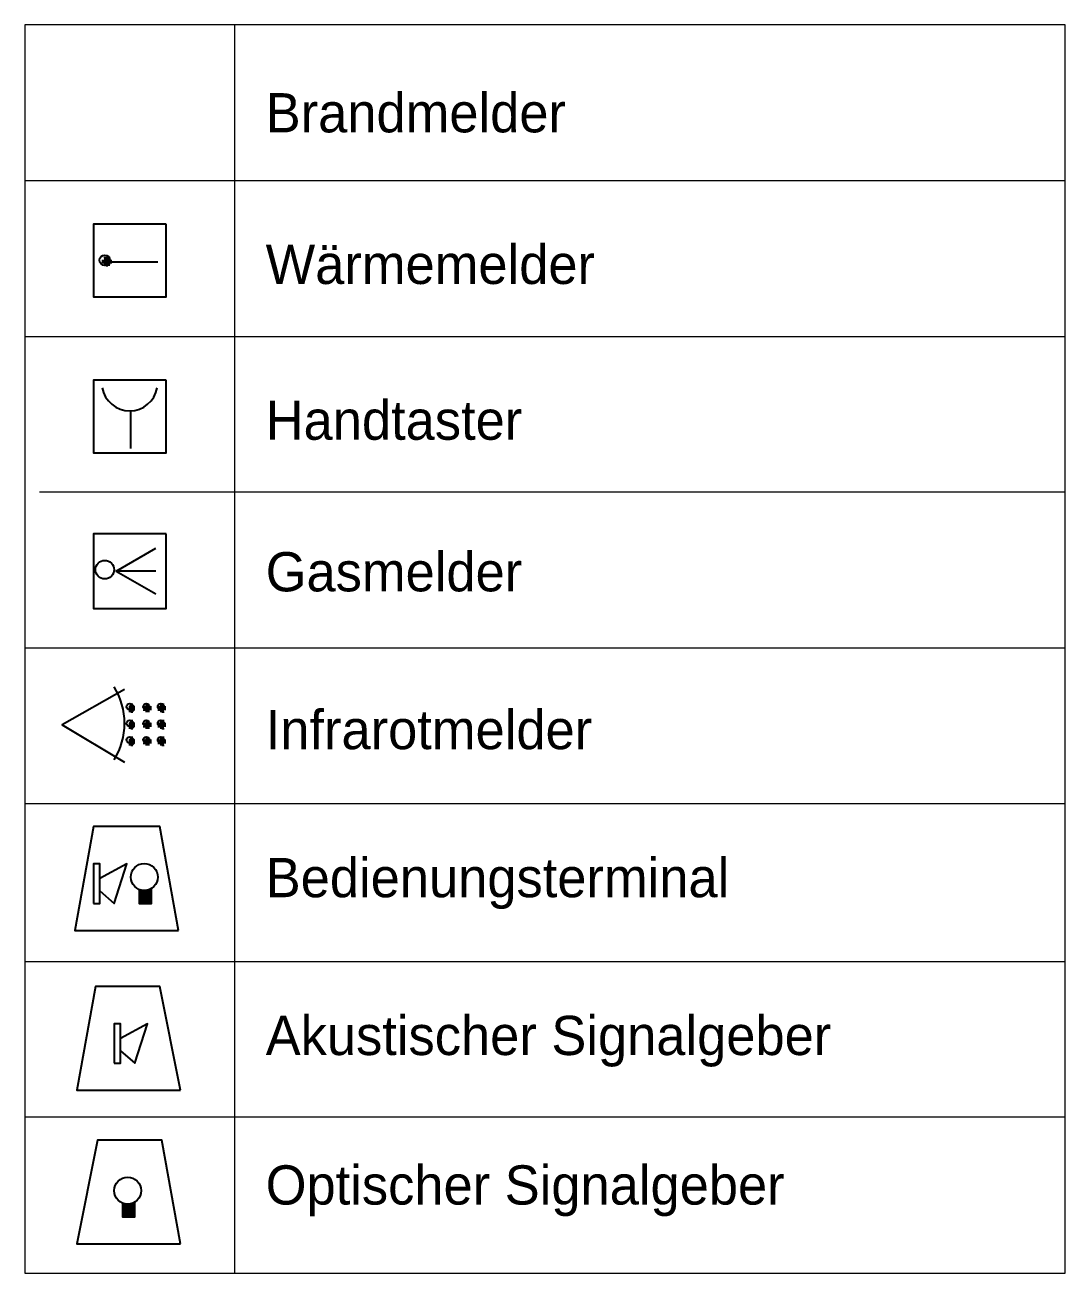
# Model space of a CAD drawing. Header units: millimetres. Extents: x 40 to 15692, y -9529 to 186.
# Drawn here: x 4017 to 5959, y -9529 to -7199 of the extents above; entities that cross this region are included whole.
import ezdxf

# ---------------------------------------------------------------- set-up
doc = ezdxf.new("R2010")
doc.units = ezdxf.units.MM
doc.layers.add('PDF2_EL_Legende', color=7, linetype='CONTINUOUS')
doc.layers.add('PDF2_Text', color=7, linetype='CONTINUOUS')
doc.styles.add('PDF ArialMT', font='PDF ArialMT')

msp = doc.modelspace()

# ---------------------------------------------------------------- linework, layer by layer
at = {"layer": 'PDF2_EL_Legende', "color": 7, "lineweight": 9}
msp.add_lwpolyline([(4017.3, -9529.1), (5959.4, -9529.1), (5959.4, -7199.3), (4017.3, -7199.3)], close=True, dxfattribs=at)
for points in [[(4408.8, -7199.3), (4408.8, -9529.1)], [(5959.4, -7490), (4017.3, -7490)], [(4017.3, -7780.8), (5959.4, -7780.8)], [(5959.4, -8071.5), (4044.4, -8071.5)], [(4017.3, -8362.3), (5959.4, -8362.3)], [(5959.4, -8653), (4017.3, -8653)], [(4017.3, -8947.6), (5959.4, -8947.6)], [(5959.4, -9238.3), (4017.3, -9238.3)]]:
    msp.add_lwpolyline(points, dxfattribs=at)
at = {"layer": 'PDF2_EL_Legende', "lineweight": 25}
for points in [[(4280.9, -7571.4), (4145.2, -7571.4), (4145.2, -7707.1), (4280.9, -7707.1)], [(4280.9, -7862.2), (4145.2, -7862.2), (4145.2, -7997.9), (4280.9, -7997.9)], [(4280.9, -8149), (4145.2, -8149), (4145.2, -8288.6), (4280.9, -8288.6)], [(4304.1, -8889.5), (4269.2, -8695.6), (4145.2, -8695.6), (4110.3, -8889.5)], [(4145.2, -8839.1), (4156.8, -8839.1), (4156.8, -8765.4), (4145.2, -8765.4)], [(4308, -9188), (4269.2, -8994.1), (4149.1, -8994.1), (4114.2, -9188)], [(4184, -9137.6), (4195.6, -9137.6), (4195.6, -9063.9), (4184, -9063.9)], [(4308, -9474.8), (4273.1, -9281), (4152.9, -9281), (4114.2, -9474.8)]]:
    msp.add_lwpolyline(points, close=True, dxfattribs=at)
at = {"layer": 'PDF2_EL_Legende', "lineweight": 0}
for points in [[(4180.1, -7641.2), (4160.7, -7641.2), (4180.1, -7641.2)], [(4180.1, -7641.2), (4160.7, -7641.2), (4180.1, -7641.2)], [(4176.2, -7633.5), (4164.6, -7633.5), (4176.2, -7633.5)], [(4172.3, -7633.5), (4168.4, -7633.5), (4172.3, -7633.5)], [(4176.2, -7645.1), (4164.6, -7645.1), (4176.2, -7645.1)], [(4172.3, -7649), (4168.4, -7649), (4172.3, -7649)], [(4172.3, -7649), (4168.4, -7649), (4172.3, -7649)], [(4215, -8474.7), (4211.1, -8474.7), (4215, -8474.7)], [(4215, -8466.9), (4215, -8466.9), (4215, -8466.9)], [(4215, -8466.9), (4215, -8466.9), (4215, -8466.9)], [(4215, -8466.9), (4215, -8466.9), (4215, -8466.9)], [(4215, -8466.9), (4215, -8466.9), (4215, -8466.9)], [(4215, -8470.8), (4215, -8466.9), (4215, -8470.8)], [(4246, -8474.7), (4238.2, -8474.7), (4246, -8474.7)], [(4246, -8478.5), (4238.2, -8478.5), (4246, -8478.5)], [(4246, -8470.8), (4242.1, -8470.8), (4246, -8470.8)], [(4246, -8466.9), (4246, -8466.9), (4246, -8466.9)], [(4246, -8466.9), (4246, -8466.9), (4246, -8466.9)], [(4246, -8466.9), (4246, -8466.9), (4246, -8466.9)], [(4246, -8466.9), (4246, -8466.9), (4246, -8466.9)], [(4273.1, -8478.5), (4265.4, -8478.5), (4273.1, -8478.5)], [(4273.1, -8470.8), (4269.2, -8470.8), (4273.1, -8470.8)], [(4273.1, -8466.9), (4273.1, -8466.9), (4273.1, -8466.9)], [(4273.1, -8466.9), (4273.1, -8466.9), (4273.1, -8466.9)], [(4215, -8482.4), (4215, -8482.4), (4215, -8482.4)], [(4215, -8482.4), (4215, -8482.4), (4215, -8482.4)], [(4215, -8482.4), (4215, -8482.4), (4215, -8482.4)], [(4215, -8482.4), (4215, -8482.4), (4215, -8482.4)], [(4215, -8482.4), (4215, -8482.4), (4215, -8482.4)], [(4215, -8497.9), (4215, -8497.9), (4215, -8497.9)], [(4215, -8497.9), (4215, -8497.9), (4215, -8497.9)], [(4215, -8497.9), (4215, -8497.9), (4215, -8497.9)], [(4215, -8497.9), (4215, -8497.9), (4215, -8497.9)], [(4215, -8501.8), (4215, -8497.9), (4215, -8501.8)], [(4246, -8501.8), (4242.1, -8501.8), (4246, -8501.8)], [(4246, -8482.4), (4246, -8482.4), (4246, -8482.4)], [(4246, -8482.4), (4246, -8482.4), (4246, -8482.4)], [(4246, -8482.4), (4246, -8482.4), (4246, -8482.4)], [(4246, -8482.4), (4246, -8482.4), (4246, -8482.4)], [(4246, -8497.9), (4246, -8497.9), (4246, -8497.9)], [(4246, -8497.9), (4246, -8497.9), (4246, -8497.9)], [(4246, -8497.9), (4246, -8497.9), (4246, -8497.9)], [(4246, -8497.9), (4246, -8497.9), (4246, -8497.9)], [(4273.1, -8501.8), (4269.2, -8501.8), (4273.1, -8501.8)], [(4273.1, -8482.4), (4273.1, -8482.4), (4273.1, -8482.4)], [(4273.1, -8482.4), (4273.1, -8482.4), (4273.1, -8482.4)], [(4273.1, -8497.9), (4273.1, -8497.9), (4273.1, -8497.9)], [(4273.1, -8497.9), (4273.1, -8497.9), (4273.1, -8497.9)], [(4215, -8505.7), (4211.1, -8505.7), (4215, -8505.7)], [(4215, -8513.4), (4215, -8513.4), (4215, -8513.4)], [(4215, -8513.4), (4215, -8513.4), (4215, -8513.4)], [(4215, -8513.4), (4215, -8513.4), (4215, -8513.4)], [(4215, -8513.4), (4215, -8513.4), (4215, -8513.4)], [(4215, -8513.4), (4215, -8513.4), (4215, -8513.4)], [(4246, -8505.7), (4238.2, -8505.7), (4246, -8505.7)], [(4246, -8509.6), (4238.2, -8509.6), (4246, -8509.6)], [(4246, -8513.4), (4246, -8513.4), (4246, -8513.4)], [(4246, -8513.4), (4246, -8513.4), (4246, -8513.4)], [(4246, -8513.4), (4246, -8513.4), (4246, -8513.4)], [(4246, -8513.4), (4246, -8513.4), (4246, -8513.4)], [(4273.1, -8509.6), (4265.4, -8509.6), (4273.1, -8509.6)], [(4273.1, -8513.4), (4273.1, -8513.4), (4273.1, -8513.4)], [(4273.1, -8513.4), (4273.1, -8513.4), (4273.1, -8513.4)], [(4215, -8536.7), (4211.1, -8536.7), (4215, -8536.7)], [(4215, -8528.9), (4215, -8528.9), (4215, -8528.9)], [(4215, -8528.9), (4215, -8528.9), (4215, -8528.9)], [(4215, -8528.9), (4215, -8528.9), (4215, -8528.9)], [(4215, -8528.9), (4215, -8528.9), (4215, -8528.9)], [(4215, -8532.8), (4215, -8528.9), (4215, -8532.8)], [(4215, -8544.4), (4215, -8544.4), (4215, -8544.4)], [(4215, -8544.4), (4215, -8544.4), (4215, -8544.4)], [(4215, -8544.4), (4215, -8544.4), (4215, -8544.4)], [(4215, -8544.4), (4215, -8544.4), (4215, -8544.4)], [(4215, -8544.4), (4215, -8544.4), (4215, -8544.4)], [(4246, -8536.7), (4238.2, -8536.7), (4246, -8536.7)], [(4246, -8540.6), (4238.2, -8540.6), (4246, -8540.6)], [(4246, -8532.8), (4242.1, -8532.8), (4246, -8532.8)], [(4246, -8528.9), (4246, -8528.9), (4246, -8528.9)], [(4246, -8528.9), (4246, -8528.9), (4246, -8528.9)], [(4246, -8528.9), (4246, -8528.9), (4246, -8528.9)], [(4246, -8528.9), (4246, -8528.9), (4246, -8528.9)], [(4246, -8544.4), (4246, -8544.4), (4246, -8544.4)], [(4246, -8544.4), (4246, -8544.4), (4246, -8544.4)], [(4246, -8544.4), (4246, -8544.4), (4246, -8544.4)], [(4246, -8544.4), (4246, -8544.4), (4246, -8544.4)], [(4273.1, -8540.6), (4265.4, -8540.6), (4273.1, -8540.6)], [(4273.1, -8532.8), (4269.2, -8532.8), (4273.1, -8532.8)], [(4273.1, -8528.9), (4273.1, -8528.9), (4273.1, -8528.9)], [(4273.1, -8528.9), (4273.1, -8528.9), (4273.1, -8528.9)], [(4273.1, -8544.4), (4273.1, -8544.4), (4273.1, -8544.4)], [(4273.1, -8544.4), (4273.1, -8544.4), (4273.1, -8544.4)], [(4253.7, -8815.8), (4246, -8815.8), (4253.7, -8815.8)], [(4222.7, -9401.2), (4215, -9401.2), (4222.7, -9401.2)]]:
    msp.add_lwpolyline(points, dxfattribs=at)
at = {"layer": 'PDF2_EL_Legende', "lineweight": 25}
for points in [[(4180.1, -7641.2), (4265.4, -7641.2)], [(4215, -7990.1), (4215, -7920.3)], [(4261.5, -8218.8), (4187.8, -8218.8), (4261.5, -8176.2)], [(4187.8, -8218.8), (4261.5, -8261.5)], [(4203.3, -8439.8), (4087, -8505.7), (4203.3, -8575.5)], [(4156.8, -8815.8), (4184, -8839.1), (4207.2, -8765.4), (4156.8, -8792.5)], [(4230.5, -8811.9), (4230.5, -8839.1), (4253.7, -8839.1), (4253.7, -8811.9)], [(4195.6, -9114.3), (4222.7, -9137.6), (4246, -9063.9), (4195.6, -9091)], [(4199.5, -9397.3), (4199.5, -9424.4), (4222.7, -9424.4), (4222.7, -9397.3)]]:
    msp.add_lwpolyline(points, dxfattribs=at)
at = {"layer": 'PDF2_EL_Legende', "lineweight": 0}
for points in [[(4218.8, -8466.9), (4215, -8466.9)], [(4277, -8466.9), (4273.1, -8466.9)], [(4218.8, -8482.4), (4215, -8482.4)], [(4218.8, -8497.9), (4215, -8497.9)], [(4277, -8482.4), (4273.1, -8482.4)], [(4277, -8497.9), (4273.1, -8497.9)], [(4218.8, -8513.4), (4215, -8513.4)], [(4277, -8513.4), (4273.1, -8513.4)], [(4218.8, -8528.9), (4215, -8528.9)], [(4218.8, -8544.4), (4215, -8544.4)], [(4277, -8528.9), (4273.1, -8528.9)], [(4277, -8544.4), (4273.1, -8544.4)]]:
    msp.add_lwpolyline(points, close=True, dxfattribs=at)
at = {"layer": 'PDF2_EL_Legende', "lineweight": 25}
for centre, radius in [((4166.3, -7638.5), 9.69), ((4166.3, -8216.1), 17.4), ((4212.9, -8472), 5.81), ((4243.9, -8472), 5.81), ((4271, -8472), 5.81), ((4212.9, -8503), 5.81), ((4243.9, -8503), 5.81), ((4271, -8503), 5.81), ((4212.9, -8534), 5.81), ((4243.9, -8534), 5.81), ((4271, -8534), 5.81), ((4240, -8789.9), 25.2), ((4209, -9375.3), 25.2)]:
    msp.add_circle(centre, radius, dxfattribs=at)
for centre, radius, start, end in [((4212.9, -7867.2), 52.3, 190.3876, 349.6124), ((4073.3, -8503), 129.9, 328.4473, 31.5527)]:
    msp.add_arc(centre, radius, start, end, dxfattribs=at)
at = {"layer": 'PDF2_EL_Legende'}
for points in [[(4164.6, -7637.3), (4180.1, -7637.3), (4160.7, -7637.3)], [(4180.1, -7637.3), (4160.7, -7637.3), (4180.1, -7641.2)], [(4160.7, -7637.3), (4180.1, -7641.2), (4160.7, -7641.2)], [(4160.7, -7641.2), (4180.1, -7641.2), (4180.1, -7641.2)], [(4180.1, -7641.2), (4180.1, -7641.2), (4160.7, -7641.2)], [(4180.1, -7641.2), (4160.7, -7641.2), (4180.1, -7645.1)], [(4160.7, -7641.2), (4180.1, -7645.1), (4160.7, -7645.1)], [(4168.4, -7633.5), (4176.2, -7633.5), (4164.6, -7633.5)], [(4164.6, -7633.5), (4176.2, -7633.5), (4176.2, -7633.5)], [(4176.2, -7633.5), (4164.6, -7633.5), (4176.2, -7637.3)], [(4164.6, -7633.5), (4176.2, -7637.3), (4164.6, -7637.3)], [(4176.2, -7637.3), (4164.6, -7637.3), (4180.1, -7637.3)], [(4168.4, -7633.5), (4172.3, -7633.5), (4172.3, -7633.5)], [(4172.3, -7633.5), (4172.3, -7633.5), (4168.4, -7633.5)], [(4168.4, -7633.5), (4172.3, -7633.5), (4172.3, -7633.5)], [(4172.3, -7633.5), (4168.4, -7633.5), (4176.2, -7633.5)], [(4180.1, -7645.1), (4160.7, -7645.1), (4176.2, -7645.1)], [(4160.7, -7645.1), (4176.2, -7645.1), (4164.6, -7645.1)], [(4164.6, -7645.1), (4176.2, -7645.1), (4176.2, -7645.1)], [(4176.2, -7645.1), (4164.6, -7645.1), (4176.2, -7649)], [(4164.6, -7645.1), (4176.2, -7649), (4164.6, -7649)], [(4176.2, -7649), (4164.6, -7649), (4172.3, -7649)], [(4164.6, -7649), (4172.3, -7649), (4168.4, -7649)], [(4168.4, -7649), (4172.3, -7649), (4172.3, -7649)], [(4172.3, -7649), (4172.3, -7649), (4168.4, -7649)], [(4215, -8466.9), (4215, -8470.8), (4211.1, -8470.8)], [(4211.1, -8470.8), (4215, -8470.8), (4215, -8470.8)], [(4215, -8470.8), (4215, -8470.8), (4211.1, -8470.8)], [(4211.1, -8470.8), (4215, -8470.8), (4215, -8470.8)], [(4215, -8470.8), (4215, -8470.8), (4211.1, -8470.8)], [(4211.1, -8470.8), (4215, -8470.8), (4215, -8470.8)], [(4215, -8470.8), (4215, -8470.8), (4211.1, -8470.8)], [(4215, -8470.8), (4211.1, -8470.8), (4215, -8474.7)], [(4211.1, -8470.8), (4215, -8474.7), (4211.1, -8474.7)], [(4211.1, -8474.7), (4215, -8474.7), (4215, -8474.7)], [(4215, -8474.7), (4215, -8474.7), (4211.1, -8474.7)], [(4211.1, -8474.7), (4215, -8474.7), (4215, -8474.7)], [(4215, -8474.7), (4215, -8474.7), (4211.1, -8474.7)], [(4211.1, -8474.7), (4215, -8474.7), (4215, -8474.7)], [(4215, -8474.7), (4211.1, -8474.7), (4215, -8478.5)], [(4211.1, -8474.7), (4215, -8478.5), (4211.1, -8478.5)], [(4211.1, -8478.5), (4215, -8478.5), (4215, -8478.5)], [(4215, -8478.5), (4215, -8478.5), (4211.1, -8478.5)], [(4211.1, -8478.5), (4215, -8478.5), (4215, -8478.5)], [(4215, -8478.5), (4215, -8478.5), (4211.1, -8478.5)], [(4215, -8478.5), (4211.1, -8478.5), (4215, -8482.4)], [(4211.1, -8478.5), (4215, -8482.4), (4211.1, -8482.4)], [(4215, -8466.9), (4218.8, -8466.9), (4218.8, -8466.9)], [(4218.8, -8466.9), (4218.8, -8466.9), (4215, -8466.9)], [(4215, -8466.9), (4218.8, -8466.9), (4218.8, -8466.9)], [(4218.8, -8466.9), (4218.8, -8466.9), (4215, -8466.9)], [(4218.8, -8466.9), (4215, -8466.9), (4222.7, -8470.8)], [(4215, -8466.9), (4222.7, -8470.8), (4215, -8470.8)], [(4215, -8470.8), (4222.7, -8470.8), (4222.7, -8470.8)], [(4222.7, -8470.8), (4222.7, -8470.8), (4215, -8470.8)], [(4215, -8470.8), (4222.7, -8470.8), (4222.7, -8470.8)], [(4222.7, -8470.8), (4222.7, -8470.8), (4215, -8470.8)], [(4215, -8470.8), (4222.7, -8470.8), (4222.7, -8470.8)], [(4222.7, -8470.8), (4222.7, -8470.8), (4215, -8470.8)], [(4222.7, -8470.8), (4215, -8470.8), (4222.7, -8474.7)], [(4215, -8470.8), (4222.7, -8474.7), (4215, -8474.7)], [(4215, -8474.7), (4222.7, -8474.7), (4222.7, -8474.7)], [(4222.7, -8474.7), (4222.7, -8474.7), (4215, -8474.7)], [(4215, -8474.7), (4222.7, -8474.7), (4222.7, -8474.7)], [(4222.7, -8474.7), (4222.7, -8474.7), (4215, -8474.7)], [(4222.7, -8474.7), (4215, -8474.7), (4222.7, -8478.5)], [(4215, -8474.7), (4222.7, -8478.5), (4215, -8478.5)], [(4215, -8478.5), (4222.7, -8478.5), (4222.7, -8478.5)], [(4222.7, -8478.5), (4222.7, -8478.5), (4215, -8478.5)], [(4215, -8478.5), (4222.7, -8478.5), (4222.7, -8478.5)], [(4222.7, -8478.5), (4222.7, -8478.5), (4215, -8478.5)], [(4215, -8478.5), (4222.7, -8478.5), (4222.7, -8478.5)], [(4222.7, -8478.5), (4222.7, -8478.5), (4215, -8478.5)], [(4222.7, -8478.5), (4215, -8478.5), (4218.8, -8482.4)], [(4215, -8478.5), (4218.8, -8482.4), (4215, -8482.4)], [(4242.1, -8470.8), (4246, -8470.8), (4238.2, -8470.8)], [(4238.2, -8470.8), (4246, -8470.8), (4246, -8470.8)], [(4246, -8470.8), (4246, -8470.8), (4238.2, -8470.8)], [(4238.2, -8470.8), (4246, -8470.8), (4246, -8470.8)], [(4246, -8470.8), (4246, -8470.8), (4238.2, -8470.8)], [(4246, -8470.8), (4238.2, -8470.8), (4246, -8474.7)], [(4238.2, -8470.8), (4246, -8474.7), (4238.2, -8474.7)], [(4238.2, -8474.7), (4246, -8474.7), (4246, -8474.7)], [(4246, -8474.7), (4246, -8474.7), (4238.2, -8474.7)], [(4238.2, -8474.7), (4246, -8474.7), (4246, -8474.7)], [(4246, -8474.7), (4246, -8474.7), (4238.2, -8474.7)], [(4238.2, -8474.7), (4246, -8474.7), (4246, -8474.7)], [(4246, -8474.7), (4238.2, -8474.7), (4246, -8478.5)], [(4238.2, -8474.7), (4246, -8478.5), (4238.2, -8478.5)], [(4238.2, -8478.5), (4246, -8478.5), (4246, -8478.5)], [(4246, -8478.5), (4246, -8478.5), (4238.2, -8478.5)], [(4238.2, -8478.5), (4246, -8478.5), (4242.1, -8478.5)], [(4246, -8466.9), (4242.1, -8466.9), (4242.1, -8466.9)], [(4242.1, -8466.9), (4246, -8466.9), (4246, -8466.9)], [(4246, -8466.9), (4246, -8466.9), (4242.1, -8466.9)], [(4246, -8466.9), (4242.1, -8466.9), (4246, -8470.8)], [(4242.1, -8466.9), (4246, -8470.8), (4242.1, -8470.8)], [(4246, -8478.5), (4242.1, -8478.5), (4246, -8482.4)], [(4242.1, -8478.5), (4246, -8482.4), (4242.1, -8482.4)], [(4246, -8466.9), (4249.9, -8466.9), (4249.9, -8466.9)], [(4249.9, -8466.9), (4249.9, -8466.9), (4246, -8466.9)], [(4249.9, -8466.9), (4246, -8466.9), (4249.9, -8470.8)], [(4246, -8466.9), (4249.9, -8470.8), (4246, -8470.8)], [(4246, -8470.8), (4249.9, -8470.8), (4249.9, -8470.8)], [(4249.9, -8470.8), (4249.9, -8470.8), (4246, -8470.8)], [(4246, -8470.8), (4249.9, -8470.8), (4249.9, -8470.8)], [(4249.9, -8470.8), (4249.9, -8470.8), (4246, -8470.8)], [(4253.7, -8470.8), (4253.7, -8470.8), (4246, -8470.8)], [(4253.7, -8470.8), (4246, -8470.8), (4249.9, -8470.8)], [(4253.7, -8470.8), (4246, -8470.8), (4253.7, -8474.7)], [(4246, -8470.8), (4253.7, -8474.7), (4246, -8474.7)], [(4246, -8474.7), (4253.7, -8474.7), (4253.7, -8474.7)], [(4253.7, -8474.7), (4253.7, -8474.7), (4246, -8474.7)], [(4246, -8474.7), (4253.7, -8474.7), (4253.7, -8474.7)], [(4253.7, -8474.7), (4253.7, -8474.7), (4246, -8474.7)], [(4253.7, -8474.7), (4246, -8474.7), (4253.7, -8478.5)], [(4246, -8474.7), (4253.7, -8478.5), (4246, -8478.5)], [(4249.9, -8478.5), (4249.9, -8478.5), (4246, -8478.5)], [(4249.9, -8478.5), (4246, -8478.5), (4253.7, -8478.5)], [(4246, -8478.5), (4249.9, -8478.5), (4249.9, -8478.5)], [(4249.9, -8478.5), (4249.9, -8478.5), (4246, -8478.5)], [(4246, -8478.5), (4249.9, -8478.5), (4249.9, -8478.5)], [(4249.9, -8478.5), (4249.9, -8478.5), (4246, -8478.5)], [(4249.9, -8478.5), (4246, -8478.5), (4249.9, -8482.4)], [(4246, -8478.5), (4249.9, -8482.4), (4246, -8482.4)], [(4269.2, -8470.8), (4273.1, -8470.8), (4265.4, -8470.8)], [(4273.1, -8470.8), (4265.4, -8470.8), (4273.1, -8474.7)], [(4265.4, -8470.8), (4273.1, -8474.7), (4265.4, -8474.7)], [(4265.4, -8474.7), (4273.1, -8474.7), (4273.1, -8474.7)], [(4273.1, -8474.7), (4273.1, -8474.7), (4265.4, -8474.7)], [(4265.4, -8474.7), (4273.1, -8474.7), (4273.1, -8474.7)], [(4273.1, -8474.7), (4273.1, -8474.7), (4265.4, -8474.7)], [(4273.1, -8474.7), (4265.4, -8474.7), (4273.1, -8478.5)], [(4265.4, -8474.7), (4273.1, -8478.5), (4265.4, -8478.5)], [(4265.4, -8478.5), (4273.1, -8478.5), (4269.2, -8478.5)], [(4273.1, -8466.9), (4269.2, -8466.9), (4269.2, -8466.9)], [(4273.1, -8466.9), (4269.2, -8466.9), (4273.1, -8470.8)], [(4269.2, -8466.9), (4273.1, -8470.8), (4269.2, -8470.8)], [(4269.2, -8470.8), (4273.1, -8470.8), (4273.1, -8470.8)], [(4273.1, -8470.8), (4273.1, -8470.8), (4269.2, -8470.8)], [(4269.2, -8470.8), (4273.1, -8470.8), (4273.1, -8470.8)], [(4273.1, -8470.8), (4273.1, -8470.8), (4269.2, -8470.8)], [(4269.2, -8478.5), (4273.1, -8478.5), (4273.1, -8478.5)], [(4273.1, -8478.5), (4273.1, -8478.5), (4269.2, -8478.5)], [(4269.2, -8478.5), (4273.1, -8478.5), (4273.1, -8478.5)], [(4273.1, -8478.5), (4273.1, -8478.5), (4269.2, -8478.5)], [(4273.1, -8478.5), (4269.2, -8478.5), (4273.1, -8482.4)], [(4269.2, -8478.5), (4273.1, -8482.4), (4269.2, -8482.4)], [(4273.1, -8466.9), (4277, -8466.9), (4277, -8466.9)], [(4277, -8466.9), (4277, -8466.9), (4273.1, -8466.9)], [(4273.1, -8466.9), (4277, -8466.9), (4277, -8466.9)], [(4277, -8466.9), (4277, -8466.9), (4273.1, -8466.9)], [(4277, -8466.9), (4273.1, -8466.9), (4277, -8470.8)], [(4273.1, -8466.9), (4277, -8470.8), (4273.1, -8470.8)], [(4280.9, -8470.8), (4280.9, -8470.8), (4273.1, -8470.8)], [(4280.9, -8470.8), (4273.1, -8470.8), (4277, -8470.8)], [(4273.1, -8470.8), (4280.9, -8470.8), (4280.9, -8470.8)], [(4280.9, -8470.8), (4280.9, -8470.8), (4273.1, -8470.8)], [(4273.1, -8470.8), (4280.9, -8470.8), (4280.9, -8470.8)], [(4280.9, -8470.8), (4280.9, -8470.8), (4273.1, -8470.8)], [(4280.9, -8470.8), (4273.1, -8470.8), (4280.9, -8474.7)], [(4273.1, -8470.8), (4280.9, -8474.7), (4273.1, -8474.7)], [(4273.1, -8474.7), (4280.9, -8474.7), (4280.9, -8474.7)], [(4280.9, -8474.7), (4280.9, -8474.7), (4273.1, -8474.7)], [(4273.1, -8474.7), (4280.9, -8474.7), (4280.9, -8474.7)], [(4280.9, -8474.7), (4280.9, -8474.7), (4273.1, -8474.7)], [(4280.9, -8474.7), (4273.1, -8474.7), (4280.9, -8478.5)], [(4273.1, -8474.7), (4280.9, -8478.5), (4273.1, -8478.5)], [(4273.1, -8478.5), (4280.9, -8478.5), (4280.9, -8478.5)], [(4280.9, -8478.5), (4280.9, -8478.5), (4273.1, -8478.5)], [(4273.1, -8478.5), (4280.9, -8478.5), (4280.9, -8478.5)], [(4280.9, -8478.5), (4280.9, -8478.5), (4273.1, -8478.5)], [(4277, -8478.5), (4277, -8478.5), (4273.1, -8478.5)], [(4277, -8478.5), (4273.1, -8478.5), (4280.9, -8478.5)], [(4277, -8478.5), (4273.1, -8478.5), (4277, -8482.4)], [(4273.1, -8478.5), (4277, -8482.4), (4273.1, -8482.4)], [(4211.1, -8482.4), (4215, -8482.4), (4215, -8482.4)], [(4215, -8482.4), (4215, -8482.4), (4211.1, -8482.4)], [(4215, -8497.9), (4215, -8501.8), (4211.1, -8501.8)], [(4211.1, -8501.8), (4215, -8501.8), (4215, -8501.8)], [(4215, -8501.8), (4215, -8501.8), (4211.1, -8501.8)], [(4211.1, -8501.8), (4215, -8501.8), (4215, -8501.8)], [(4215, -8501.8), (4215, -8501.8), (4211.1, -8501.8)], [(4211.1, -8501.8), (4215, -8501.8), (4215, -8501.8)], [(4215, -8501.8), (4215, -8501.8), (4211.1, -8501.8)], [(4215, -8501.8), (4211.1, -8501.8), (4215, -8505.7)], [(4211.1, -8501.8), (4215, -8505.7), (4211.1, -8505.7)], [(4215, -8482.4), (4218.8, -8482.4), (4218.8, -8482.4)], [(4218.8, -8482.4), (4218.8, -8482.4), (4215, -8482.4)], [(4215, -8482.4), (4218.8, -8482.4), (4218.8, -8482.4)], [(4218.8, -8482.4), (4218.8, -8482.4), (4215, -8482.4)], [(4215, -8497.9), (4218.8, -8497.9), (4218.8, -8497.9)], [(4218.8, -8497.9), (4218.8, -8497.9), (4215, -8497.9)], [(4215, -8497.9), (4218.8, -8497.9), (4218.8, -8497.9)], [(4218.8, -8497.9), (4218.8, -8497.9), (4215, -8497.9)], [(4218.8, -8497.9), (4215, -8497.9), (4222.7, -8501.8)], [(4215, -8497.9), (4222.7, -8501.8), (4215, -8501.8)], [(4215, -8501.8), (4222.7, -8501.8), (4222.7, -8501.8)], [(4222.7, -8501.8), (4222.7, -8501.8), (4215, -8501.8)], [(4215, -8501.8), (4222.7, -8501.8), (4222.7, -8501.8)], [(4222.7, -8501.8), (4222.7, -8501.8), (4215, -8501.8)], [(4215, -8501.8), (4222.7, -8501.8), (4222.7, -8501.8)], [(4222.7, -8501.8), (4222.7, -8501.8), (4215, -8501.8)], [(4222.7, -8501.8), (4215, -8501.8), (4222.7, -8505.7)], [(4215, -8501.8), (4222.7, -8505.7), (4215, -8505.7)], [(4242.1, -8501.8), (4246, -8501.8), (4238.2, -8501.8)], [(4238.2, -8501.8), (4246, -8501.8), (4246, -8501.8)], [(4246, -8501.8), (4246, -8501.8), (4238.2, -8501.8)], [(4238.2, -8501.8), (4246, -8501.8), (4246, -8501.8)], [(4246, -8501.8), (4246, -8501.8), (4238.2, -8501.8)], [(4246, -8501.8), (4238.2, -8501.8), (4246, -8505.7)], [(4238.2, -8501.8), (4246, -8505.7), (4238.2, -8505.7)], [(4242.1, -8482.4), (4246, -8482.4), (4246, -8482.4)], [(4246, -8482.4), (4246, -8482.4), (4242.1, -8482.4)], [(4242.1, -8482.4), (4246, -8482.4), (4246, -8482.4)], [(4246, -8482.4), (4246, -8482.4), (4242.1, -8482.4)], [(4242.1, -8482.4), (4246, -8482.4), (4246, -8482.4)], [(4246, -8482.4), (4246, -8482.4), (4242.1, -8482.4)], [(4246, -8497.9), (4242.1, -8497.9), (4242.1, -8497.9)], [(4242.1, -8497.9), (4246, -8497.9), (4246, -8497.9)], [(4246, -8497.9), (4246, -8497.9), (4242.1, -8497.9)], [(4246, -8497.9), (4242.1, -8497.9), (4246, -8501.8)], [(4242.1, -8497.9), (4246, -8501.8), (4242.1, -8501.8)], [(4246, -8482.4), (4249.9, -8482.4), (4249.9, -8482.4)], [(4246, -8497.9), (4249.9, -8497.9), (4249.9, -8497.9)], [(4249.9, -8497.9), (4249.9, -8497.9), (4246, -8497.9)], [(4249.9, -8497.9), (4246, -8497.9), (4249.9, -8501.8)], [(4246, -8497.9), (4249.9, -8501.8), (4246, -8501.8)], [(4246, -8501.8), (4249.9, -8501.8), (4249.9, -8501.8)], [(4249.9, -8501.8), (4249.9, -8501.8), (4246, -8501.8)], [(4246, -8501.8), (4249.9, -8501.8), (4249.9, -8501.8)], [(4249.9, -8501.8), (4249.9, -8501.8), (4246, -8501.8)], [(4253.7, -8501.8), (4253.7, -8501.8), (4246, -8501.8)], [(4253.7, -8501.8), (4246, -8501.8), (4249.9, -8501.8)], [(4253.7, -8501.8), (4246, -8501.8), (4253.7, -8505.7)], [(4246, -8501.8), (4253.7, -8505.7), (4246, -8505.7)], [(4269.2, -8501.8), (4273.1, -8501.8), (4265.4, -8501.8)], [(4273.1, -8501.8), (4265.4, -8501.8), (4273.1, -8505.7)], [(4265.4, -8501.8), (4273.1, -8505.7), (4265.4, -8505.7)], [(4269.2, -8482.4), (4273.1, -8482.4), (4273.1, -8482.4)], [(4273.1, -8482.4), (4273.1, -8482.4), (4269.2, -8482.4)], [(4273.1, -8497.9), (4269.2, -8497.9), (4269.2, -8497.9)], [(4273.1, -8497.9), (4269.2, -8497.9), (4273.1, -8501.8)], [(4269.2, -8497.9), (4273.1, -8501.8), (4269.2, -8501.8)], [(4269.2, -8501.8), (4273.1, -8501.8), (4273.1, -8501.8)], [(4273.1, -8501.8), (4273.1, -8501.8), (4269.2, -8501.8)], [(4269.2, -8501.8), (4273.1, -8501.8), (4273.1, -8501.8)], [(4273.1, -8501.8), (4273.1, -8501.8), (4269.2, -8501.8)], [(4273.1, -8482.4), (4277, -8482.4), (4277, -8482.4)], [(4277, -8482.4), (4277, -8482.4), (4273.1, -8482.4)], [(4273.1, -8482.4), (4277, -8482.4), (4277, -8482.4)], [(4277, -8482.4), (4277, -8482.4), (4273.1, -8482.4)], [(4273.1, -8497.9), (4277, -8497.9), (4277, -8497.9)], [(4277, -8497.9), (4277, -8497.9), (4273.1, -8497.9)], [(4273.1, -8497.9), (4277, -8497.9), (4277, -8497.9)], [(4277, -8497.9), (4277, -8497.9), (4273.1, -8497.9)], [(4277, -8497.9), (4273.1, -8497.9), (4277, -8501.8)], [(4273.1, -8497.9), (4277, -8501.8), (4273.1, -8501.8)], [(4280.9, -8501.8), (4280.9, -8501.8), (4273.1, -8501.8)], [(4280.9, -8501.8), (4273.1, -8501.8), (4277, -8501.8)], [(4273.1, -8501.8), (4280.9, -8501.8), (4280.9, -8501.8)], [(4280.9, -8501.8), (4280.9, -8501.8), (4273.1, -8501.8)], [(4273.1, -8501.8), (4280.9, -8501.8), (4280.9, -8501.8)], [(4280.9, -8501.8), (4280.9, -8501.8), (4273.1, -8501.8)], [(4280.9, -8501.8), (4273.1, -8501.8), (4280.9, -8505.7)], [(4273.1, -8501.8), (4280.9, -8505.7), (4273.1, -8505.7)], [(4211.1, -8505.7), (4215, -8505.7), (4215, -8505.7)], [(4215, -8505.7), (4215, -8505.7), (4211.1, -8505.7)], [(4211.1, -8505.7), (4215, -8505.7), (4215, -8505.7)], [(4215, -8505.7), (4215, -8505.7), (4211.1, -8505.7)], [(4211.1, -8505.7), (4215, -8505.7), (4215, -8505.7)], [(4215, -8505.7), (4211.1, -8505.7), (4215, -8509.6)], [(4211.1, -8505.7), (4215, -8509.6), (4211.1, -8509.6)], [(4211.1, -8509.6), (4215, -8509.6), (4215, -8509.6)], [(4215, -8509.6), (4215, -8509.6), (4211.1, -8509.6)], [(4211.1, -8509.6), (4215, -8509.6), (4215, -8509.6)], [(4215, -8509.6), (4215, -8509.6), (4211.1, -8509.6)], [(4215, -8509.6), (4211.1, -8509.6), (4215, -8513.4)], [(4211.1, -8509.6), (4215, -8513.4), (4211.1, -8513.4)], [(4211.1, -8513.4), (4215, -8513.4), (4215, -8513.4)], [(4215, -8513.4), (4215, -8513.4), (4211.1, -8513.4)], [(4215, -8505.7), (4222.7, -8505.7), (4222.7, -8505.7)], [(4222.7, -8505.7), (4222.7, -8505.7), (4215, -8505.7)], [(4215, -8505.7), (4222.7, -8505.7), (4222.7, -8505.7)], [(4222.7, -8505.7), (4222.7, -8505.7), (4215, -8505.7)], [(4222.7, -8505.7), (4215, -8505.7), (4222.7, -8509.6)], [(4215, -8505.7), (4222.7, -8509.6), (4215, -8509.6)], [(4215, -8509.6), (4222.7, -8509.6), (4222.7, -8509.6)], [(4222.7, -8509.6), (4222.7, -8509.6), (4215, -8509.6)], [(4215, -8509.6), (4222.7, -8509.6), (4222.7, -8509.6)], [(4222.7, -8509.6), (4222.7, -8509.6), (4215, -8509.6)], [(4215, -8509.6), (4222.7, -8509.6), (4222.7, -8509.6)], [(4222.7, -8509.6), (4222.7, -8509.6), (4215, -8509.6)], [(4222.7, -8509.6), (4215, -8509.6), (4218.8, -8513.4)], [(4215, -8509.6), (4218.8, -8513.4), (4215, -8513.4)], [(4215, -8513.4), (4218.8, -8513.4), (4218.8, -8513.4)], [(4218.8, -8513.4), (4218.8, -8513.4), (4215, -8513.4)], [(4215, -8513.4), (4218.8, -8513.4), (4218.8, -8513.4)], [(4218.8, -8513.4), (4218.8, -8513.4), (4215, -8513.4)], [(4238.2, -8505.7), (4246, -8505.7), (4246, -8505.7)], [(4246, -8505.7), (4246, -8505.7), (4238.2, -8505.7)], [(4238.2, -8505.7), (4246, -8505.7), (4246, -8505.7)], [(4246, -8505.7), (4246, -8505.7), (4238.2, -8505.7)], [(4238.2, -8505.7), (4246, -8505.7), (4246, -8505.7)], [(4246, -8505.7), (4238.2, -8505.7), (4246, -8509.6)], [(4238.2, -8505.7), (4246, -8509.6), (4238.2, -8509.6)], [(4238.2, -8509.6), (4246, -8509.6), (4246, -8509.6)], [(4246, -8509.6), (4246, -8509.6), (4238.2, -8509.6)], [(4238.2, -8509.6), (4246, -8509.6), (4242.1, -8509.6)], [(4246, -8509.6), (4242.1, -8509.6), (4246, -8513.4)], [(4242.1, -8509.6), (4246, -8513.4), (4242.1, -8513.4)], [(4242.1, -8513.4), (4246, -8513.4), (4246, -8513.4)], [(4246, -8513.4), (4246, -8513.4), (4242.1, -8513.4)], [(4242.1, -8513.4), (4246, -8513.4), (4246, -8513.4)], [(4246, -8513.4), (4246, -8513.4), (4242.1, -8513.4)], [(4242.1, -8513.4), (4246, -8513.4), (4246, -8513.4)], [(4246, -8513.4), (4246, -8513.4), (4242.1, -8513.4)], [(4246, -8505.7), (4253.7, -8505.7), (4253.7, -8505.7)], [(4253.7, -8505.7), (4253.7, -8505.7), (4246, -8505.7)], [(4246, -8505.7), (4253.7, -8505.7), (4253.7, -8505.7)], [(4253.7, -8505.7), (4253.7, -8505.7), (4246, -8505.7)], [(4253.7, -8505.7), (4246, -8505.7), (4253.7, -8509.6)], [(4246, -8505.7), (4253.7, -8509.6), (4246, -8509.6)], [(4249.9, -8509.6), (4249.9, -8509.6), (4246, -8509.6)], [(4249.9, -8509.6), (4246, -8509.6), (4253.7, -8509.6)], [(4246, -8509.6), (4249.9, -8509.6), (4249.9, -8509.6)], [(4249.9, -8509.6), (4249.9, -8509.6), (4246, -8509.6)], [(4246, -8509.6), (4249.9, -8509.6), (4249.9, -8509.6)], [(4249.9, -8509.6), (4249.9, -8509.6), (4246, -8509.6)], [(4249.9, -8509.6), (4246, -8509.6), (4249.9, -8513.4)], [(4246, -8509.6), (4249.9, -8513.4), (4246, -8513.4)], [(4246, -8513.4), (4249.9, -8513.4), (4249.9, -8513.4)], [(4265.4, -8505.7), (4273.1, -8505.7), (4273.1, -8505.7)], [(4273.1, -8505.7), (4273.1, -8505.7), (4265.4, -8505.7)], [(4265.4, -8505.7), (4273.1, -8505.7), (4273.1, -8505.7)], [(4273.1, -8505.7), (4273.1, -8505.7), (4265.4, -8505.7)], [(4273.1, -8505.7), (4265.4, -8505.7), (4273.1, -8509.6)], [(4265.4, -8505.7), (4273.1, -8509.6), (4265.4, -8509.6)], [(4265.4, -8509.6), (4273.1, -8509.6), (4269.2, -8509.6)], [(4269.2, -8509.6), (4273.1, -8509.6), (4273.1, -8509.6)], [(4273.1, -8509.6), (4273.1, -8509.6), (4269.2, -8509.6)], [(4269.2, -8509.6), (4273.1, -8509.6), (4273.1, -8509.6)], [(4273.1, -8509.6), (4273.1, -8509.6), (4269.2, -8509.6)], [(4273.1, -8509.6), (4269.2, -8509.6), (4273.1, -8513.4)], [(4269.2, -8509.6), (4273.1, -8513.4), (4269.2, -8513.4)], [(4269.2, -8513.4), (4273.1, -8513.4), (4273.1, -8513.4)], [(4273.1, -8513.4), (4273.1, -8513.4), (4269.2, -8513.4)], [(4273.1, -8505.7), (4280.9, -8505.7), (4280.9, -8505.7)], [(4280.9, -8505.7), (4280.9, -8505.7), (4273.1, -8505.7)], [(4273.1, -8505.7), (4280.9, -8505.7), (4280.9, -8505.7)], [(4280.9, -8505.7), (4280.9, -8505.7), (4273.1, -8505.7)], [(4280.9, -8505.7), (4273.1, -8505.7), (4280.9, -8509.6)], [(4273.1, -8505.7), (4280.9, -8509.6), (4273.1, -8509.6)], [(4273.1, -8509.6), (4280.9, -8509.6), (4280.9, -8509.6)], [(4280.9, -8509.6), (4280.9, -8509.6), (4273.1, -8509.6)], [(4273.1, -8509.6), (4280.9, -8509.6), (4280.9, -8509.6)], [(4280.9, -8509.6), (4280.9, -8509.6), (4273.1, -8509.6)], [(4277, -8509.6), (4277, -8509.6), (4273.1, -8509.6)], [(4277, -8509.6), (4273.1, -8509.6), (4280.9, -8509.6)], [(4277, -8509.6), (4273.1, -8509.6), (4277, -8513.4)], [(4273.1, -8509.6), (4277, -8513.4), (4273.1, -8513.4)], [(4273.1, -8513.4), (4277, -8513.4), (4277, -8513.4)], [(4277, -8513.4), (4277, -8513.4), (4273.1, -8513.4)], [(4273.1, -8513.4), (4277, -8513.4), (4277, -8513.4)], [(4277, -8513.4), (4277, -8513.4), (4273.1, -8513.4)], [(4215, -8528.9), (4215, -8532.8), (4211.1, -8532.8)], [(4211.1, -8532.8), (4215, -8532.8), (4215, -8532.8)], [(4215, -8532.8), (4215, -8532.8), (4211.1, -8532.8)], [(4211.1, -8532.8), (4215, -8532.8), (4215, -8532.8)], [(4215, -8532.8), (4215, -8532.8), (4211.1, -8532.8)], [(4211.1, -8532.8), (4215, -8532.8), (4215, -8532.8)], [(4215, -8532.8), (4215, -8532.8), (4211.1, -8532.8)], [(4215, -8532.8), (4211.1, -8532.8), (4215, -8536.7)], [(4211.1, -8532.8), (4215, -8536.7), (4211.1, -8536.7)], [(4211.1, -8536.7), (4215, -8536.7), (4215, -8536.7)], [(4215, -8536.7), (4215, -8536.7), (4211.1, -8536.7)], [(4211.1, -8536.7), (4215, -8536.7), (4215, -8536.7)], [(4215, -8536.7), (4215, -8536.7), (4211.1, -8536.7)], [(4211.1, -8536.7), (4215, -8536.7), (4215, -8536.7)], [(4215, -8536.7), (4211.1, -8536.7), (4215, -8540.6)], [(4211.1, -8536.7), (4215, -8540.6), (4211.1, -8540.6)], [(4211.1, -8540.6), (4215, -8540.6), (4215, -8540.6)], [(4215, -8540.6), (4215, -8540.6), (4211.1, -8540.6)], [(4211.1, -8540.6), (4215, -8540.6), (4215, -8540.6)], [(4215, -8540.6), (4215, -8540.6), (4211.1, -8540.6)], [(4215, -8540.6), (4211.1, -8540.6), (4215, -8544.4)], [(4211.1, -8540.6), (4215, -8544.4), (4211.1, -8544.4)], [(4211.1, -8544.4), (4215, -8544.4), (4215, -8544.4)], [(4215, -8544.4), (4215, -8544.4), (4211.1, -8544.4)], [(4215, -8528.9), (4218.8, -8528.9), (4218.8, -8528.9)], [(4218.8, -8528.9), (4218.8, -8528.9), (4215, -8528.9)], [(4215, -8528.9), (4218.8, -8528.9), (4218.8, -8528.9)], [(4218.8, -8528.9), (4218.8, -8528.9), (4215, -8528.9)], [(4218.8, -8528.9), (4215, -8528.9), (4222.7, -8532.8)], [(4215, -8528.9), (4222.7, -8532.8), (4215, -8532.8)], [(4215, -8532.8), (4222.7, -8532.8), (4222.7, -8532.8)], [(4222.7, -8532.8), (4222.7, -8532.8), (4215, -8532.8)], [(4215, -8532.8), (4222.7, -8532.8), (4222.7, -8532.8)], [(4222.7, -8532.8), (4222.7, -8532.8), (4215, -8532.8)], [(4215, -8532.8), (4222.7, -8532.8), (4222.7, -8532.8)], [(4222.7, -8532.8), (4222.7, -8532.8), (4215, -8532.8)], [(4222.7, -8532.8), (4215, -8532.8), (4222.7, -8536.7)], [(4215, -8532.8), (4222.7, -8536.7), (4215, -8536.7)], [(4215, -8536.7), (4222.7, -8536.7), (4222.7, -8536.7)], [(4222.7, -8536.7), (4222.7, -8536.7), (4215, -8536.7)], [(4215, -8536.7), (4222.7, -8536.7), (4222.7, -8536.7)], [(4222.7, -8536.7), (4222.7, -8536.7), (4215, -8536.7)], [(4222.7, -8536.7), (4215, -8536.7), (4222.7, -8540.6)], [(4215, -8536.7), (4222.7, -8540.6), (4215, -8540.6)], [(4215, -8540.6), (4222.7, -8540.6), (4222.7, -8540.6)], [(4222.7, -8540.6), (4222.7, -8540.6), (4215, -8540.6)], [(4215, -8540.6), (4222.7, -8540.6), (4222.7, -8540.6)], [(4222.7, -8540.6), (4222.7, -8540.6), (4215, -8540.6)], [(4215, -8540.6), (4222.7, -8540.6), (4222.7, -8540.6)], [(4222.7, -8540.6), (4222.7, -8540.6), (4215, -8540.6)], [(4222.7, -8540.6), (4215, -8540.6), (4218.8, -8544.4)], [(4215, -8540.6), (4218.8, -8544.4), (4215, -8544.4)], [(4215, -8544.4), (4218.8, -8544.4), (4218.8, -8544.4)], [(4218.8, -8544.4), (4218.8, -8544.4), (4215, -8544.4)], [(4215, -8544.4), (4218.8, -8544.4), (4218.8, -8544.4)], [(4218.8, -8544.4), (4218.8, -8544.4), (4215, -8544.4)], [(4242.1, -8532.8), (4246, -8532.8), (4238.2, -8532.8)], [(4238.2, -8532.8), (4246, -8532.8), (4246, -8532.8)], [(4246, -8532.8), (4246, -8532.8), (4238.2, -8532.8)], [(4238.2, -8532.8), (4246, -8532.8), (4246, -8532.8)], [(4246, -8532.8), (4246, -8532.8), (4238.2, -8532.8)], [(4246, -8532.8), (4238.2, -8532.8), (4246, -8536.7)], [(4238.2, -8532.8), (4246, -8536.7), (4238.2, -8536.7)], [(4238.2, -8536.7), (4246, -8536.7), (4246, -8536.7)], [(4246, -8536.7), (4246, -8536.7), (4238.2, -8536.7)], [(4238.2, -8536.7), (4246, -8536.7), (4246, -8536.7)], [(4246, -8536.7), (4246, -8536.7), (4238.2, -8536.7)], [(4238.2, -8536.7), (4246, -8536.7), (4246, -8536.7)], [(4246, -8536.7), (4238.2, -8536.7), (4246, -8540.6)], [(4238.2, -8536.7), (4246, -8540.6), (4238.2, -8540.6)], [(4238.2, -8540.6), (4246, -8540.6), (4246, -8540.6)], [(4246, -8540.6), (4246, -8540.6), (4238.2, -8540.6)], [(4238.2, -8540.6), (4246, -8540.6), (4242.1, -8540.6)], [(4246, -8528.9), (4242.1, -8528.9), (4242.1, -8528.9)], [(4242.1, -8528.9), (4246, -8528.9), (4246, -8528.9)], [(4246, -8528.9), (4246, -8528.9), (4242.1, -8528.9)], [(4246, -8528.9), (4242.1, -8528.9), (4246, -8532.8)], [(4242.1, -8528.9), (4246, -8532.8), (4242.1, -8532.8)], [(4246, -8540.6), (4242.1, -8540.6), (4246, -8544.4)], [(4242.1, -8540.6), (4246, -8544.4), (4242.1, -8544.4)], [(4242.1, -8544.4), (4246, -8544.4), (4246, -8544.4)], [(4246, -8544.4), (4246, -8544.4), (4242.1, -8544.4)], [(4242.1, -8544.4), (4246, -8544.4), (4246, -8544.4)], [(4246, -8544.4), (4246, -8544.4), (4242.1, -8544.4)], [(4242.1, -8544.4), (4246, -8544.4), (4246, -8544.4)], [(4246, -8544.4), (4246, -8544.4), (4242.1, -8544.4)], [(4246, -8528.9), (4249.9, -8528.9), (4249.9, -8528.9)], [(4249.9, -8528.9), (4249.9, -8528.9), (4246, -8528.9)], [(4249.9, -8528.9), (4246, -8528.9), (4249.9, -8532.8)], [(4246, -8528.9), (4249.9, -8532.8), (4246, -8532.8)], [(4246, -8532.8), (4249.9, -8532.8), (4249.9, -8532.8)], [(4249.9, -8532.8), (4249.9, -8532.8), (4246, -8532.8)], [(4246, -8532.8), (4249.9, -8532.8), (4249.9, -8532.8)], [(4249.9, -8532.8), (4249.9, -8532.8), (4246, -8532.8)], [(4253.7, -8532.8), (4253.7, -8532.8), (4246, -8532.8)], [(4253.7, -8532.8), (4246, -8532.8), (4249.9, -8532.8)], [(4253.7, -8532.8), (4246, -8532.8), (4253.7, -8536.7)], [(4246, -8532.8), (4253.7, -8536.7), (4246, -8536.7)], [(4246, -8536.7), (4253.7, -8536.7), (4253.7, -8536.7)], [(4253.7, -8536.7), (4253.7, -8536.7), (4246, -8536.7)], [(4246, -8536.7), (4253.7, -8536.7), (4253.7, -8536.7)], [(4253.7, -8536.7), (4253.7, -8536.7), (4246, -8536.7)], [(4253.7, -8536.7), (4246, -8536.7), (4253.7, -8540.6)], [(4246, -8536.7), (4253.7, -8540.6), (4246, -8540.6)], [(4249.9, -8540.6), (4249.9, -8540.6), (4246, -8540.6)], [(4249.9, -8540.6), (4246, -8540.6), (4253.7, -8540.6)], [(4246, -8540.6), (4249.9, -8540.6), (4249.9, -8540.6)], [(4249.9, -8540.6), (4249.9, -8540.6), (4246, -8540.6)], [(4246, -8540.6), (4249.9, -8540.6), (4249.9, -8540.6)], [(4249.9, -8540.6), (4249.9, -8540.6), (4246, -8540.6)], [(4249.9, -8540.6), (4246, -8540.6), (4249.9, -8544.4)], [(4246, -8540.6), (4249.9, -8544.4), (4246, -8544.4)], [(4246, -8544.4), (4249.9, -8544.4), (4249.9, -8544.4)], [(4269.2, -8532.8), (4273.1, -8532.8), (4265.4, -8532.8)], [(4273.1, -8532.8), (4265.4, -8532.8), (4273.1, -8536.7)], [(4265.4, -8532.8), (4273.1, -8536.7), (4265.4, -8536.7)], [(4265.4, -8536.7), (4273.1, -8536.7), (4273.1, -8536.7)], [(4273.1, -8536.7), (4273.1, -8536.7), (4265.4, -8536.7)], [(4265.4, -8536.7), (4273.1, -8536.7), (4273.1, -8536.7)], [(4273.1, -8536.7), (4273.1, -8536.7), (4265.4, -8536.7)], [(4273.1, -8536.7), (4265.4, -8536.7), (4273.1, -8540.6)], [(4265.4, -8536.7), (4273.1, -8540.6), (4265.4, -8540.6)], [(4265.4, -8540.6), (4273.1, -8540.6), (4269.2, -8540.6)], [(4273.1, -8528.9), (4269.2, -8528.9), (4269.2, -8528.9)], [(4273.1, -8528.9), (4269.2, -8528.9), (4273.1, -8532.8)], [(4269.2, -8528.9), (4273.1, -8532.8), (4269.2, -8532.8)], [(4269.2, -8532.8), (4273.1, -8532.8), (4273.1, -8532.8)], [(4273.1, -8532.8), (4273.1, -8532.8), (4269.2, -8532.8)], [(4269.2, -8532.8), (4273.1, -8532.8), (4273.1, -8532.8)], [(4273.1, -8532.8), (4273.1, -8532.8), (4269.2, -8532.8)], [(4269.2, -8540.6), (4273.1, -8540.6), (4273.1, -8540.6)], [(4273.1, -8540.6), (4273.1, -8540.6), (4269.2, -8540.6)], [(4269.2, -8540.6), (4273.1, -8540.6), (4273.1, -8540.6)], [(4273.1, -8540.6), (4273.1, -8540.6), (4269.2, -8540.6)], [(4273.1, -8540.6), (4269.2, -8540.6), (4273.1, -8544.4)], [(4269.2, -8540.6), (4273.1, -8544.4), (4269.2, -8544.4)], [(4269.2, -8544.4), (4273.1, -8544.4), (4273.1, -8544.4)], [(4273.1, -8544.4), (4273.1, -8544.4), (4269.2, -8544.4)], [(4273.1, -8528.9), (4277, -8528.9), (4277, -8528.9)], [(4277, -8528.9), (4277, -8528.9), (4273.1, -8528.9)], [(4273.1, -8528.9), (4277, -8528.9), (4277, -8528.9)], [(4277, -8528.9), (4277, -8528.9), (4273.1, -8528.9)], [(4277, -8528.9), (4273.1, -8528.9), (4277, -8532.8)], [(4273.1, -8528.9), (4277, -8532.8), (4273.1, -8532.8)], [(4280.9, -8532.8), (4280.9, -8532.8), (4273.1, -8532.8)], [(4280.9, -8532.8), (4273.1, -8532.8), (4277, -8532.8)], [(4273.1, -8532.8), (4280.9, -8532.8), (4280.9, -8532.8)], [(4280.9, -8532.8), (4280.9, -8532.8), (4273.1, -8532.8)], [(4273.1, -8532.8), (4280.9, -8532.8), (4280.9, -8532.8)], [(4280.9, -8532.8), (4280.9, -8532.8), (4273.1, -8532.8)], [(4280.9, -8532.8), (4273.1, -8532.8), (4280.9, -8536.7)], [(4273.1, -8532.8), (4280.9, -8536.7), (4273.1, -8536.7)], [(4273.1, -8536.7), (4280.9, -8536.7), (4280.9, -8536.7)], [(4280.9, -8536.7), (4280.9, -8536.7), (4273.1, -8536.7)], [(4273.1, -8536.7), (4280.9, -8536.7), (4280.9, -8536.7)], [(4280.9, -8536.7), (4280.9, -8536.7), (4273.1, -8536.7)], [(4280.9, -8536.7), (4273.1, -8536.7), (4280.9, -8540.6)], [(4273.1, -8536.7), (4280.9, -8540.6), (4273.1, -8540.6)], [(4273.1, -8540.6), (4280.9, -8540.6), (4280.9, -8540.6)], [(4280.9, -8540.6), (4280.9, -8540.6), (4273.1, -8540.6)], [(4273.1, -8540.6), (4280.9, -8540.6), (4280.9, -8540.6)], [(4280.9, -8540.6), (4280.9, -8540.6), (4273.1, -8540.6)], [(4277, -8540.6), (4277, -8540.6), (4273.1, -8540.6)], [(4277, -8540.6), (4273.1, -8540.6), (4280.9, -8540.6)], [(4277, -8540.6), (4273.1, -8540.6), (4277, -8544.4)], [(4273.1, -8540.6), (4277, -8544.4), (4273.1, -8544.4)], [(4273.1, -8544.4), (4277, -8544.4), (4277, -8544.4)], [(4277, -8544.4), (4277, -8544.4), (4273.1, -8544.4)], [(4273.1, -8544.4), (4277, -8544.4), (4277, -8544.4)], [(4277, -8544.4), (4277, -8544.4), (4273.1, -8544.4)], [(4230.5, -8811.9), (4234.3, -8815.8), (4230.5, -8815.8)], [(4238.2, -8815.8), (4238.2, -8815.8), (4230.5, -8815.8)], [(4238.2, -8815.8), (4230.5, -8815.8), (4234.3, -8815.8)], [(4242.1, -8815.8), (4242.1, -8815.8), (4230.5, -8815.8)], [(4242.1, -8815.8), (4230.5, -8815.8), (4238.2, -8815.8)], [(4253.7, -8815.8), (4230.5, -8815.8), (4253.7, -8839.1)], [(4230.5, -8815.8), (4253.7, -8839.1), (4230.5, -8839.1)], [(4246, -8815.8), (4253.7, -8815.8), (4242.1, -8815.8)], [(4253.7, -8815.8), (4249.9, -8815.8), (4246, -8815.8)], [(4253.7, -8811.9), (4253.7, -8815.8), (4249.9, -8815.8)], [(4249.9, -8815.8), (4253.7, -8815.8), (4253.7, -8815.8)], [(4199.5, -9397.3), (4203.3, -9401.2), (4199.5, -9401.2)], [(4207.2, -9401.2), (4207.2, -9401.2), (4199.5, -9401.2)], [(4207.2, -9401.2), (4199.5, -9401.2), (4203.3, -9401.2)], [(4211.1, -9401.2), (4211.1, -9401.2), (4199.5, -9401.2)], [(4211.1, -9401.2), (4199.5, -9401.2), (4207.2, -9401.2)], [(4222.7, -9401.2), (4199.5, -9401.2), (4222.7, -9424.4)], [(4199.5, -9401.2), (4222.7, -9424.4), (4199.5, -9424.4)], [(4215, -9401.2), (4222.7, -9401.2), (4211.1, -9401.2)], [(4222.7, -9401.2), (4218.8, -9401.2), (4215, -9401.2)], [(4222.7, -9397.3), (4222.7, -9401.2), (4218.8, -9401.2)], [(4218.8, -9401.2), (4222.7, -9401.2), (4222.7, -9401.2)]]:
    msp.add_solid(points, dxfattribs=at)

# ---------------------------------------------------------------- texts
at = {"layer": 'PDF2_Text', "attachment_point": 4, "style": 'PDF ArialMT'}
for s, insert, char_height, width in [('Brandmelder', (4466.8, -7363.7), 73.238, 585.908), ('Wärmemelder', (4466.8, -7646.7), 73.238, 640.837), ('Handtaster', (4466.8, -7937.5), 73.24, 528.973), ('Gasmelder', (4466.8, -8220.5), 73.24, 480.147), ('Infrarotmelder', (4466.8, -8515.1), 73.238, 691.697), ('Bedienungsterminal', (4466.8, -8802), 73.238, 919.578), ('Akustischer Signalgeber', (4466.8, -9096.6), 73.238, 1186.113), ('Optischer Signalgeber', (4466.8, -9375.7), 73.238, 1064.02)]:
    msp.add_mtext(s, dxfattribs=dict(at, insert=insert, char_height=char_height, width=width))

doc.saveas('drawing.dxf')
